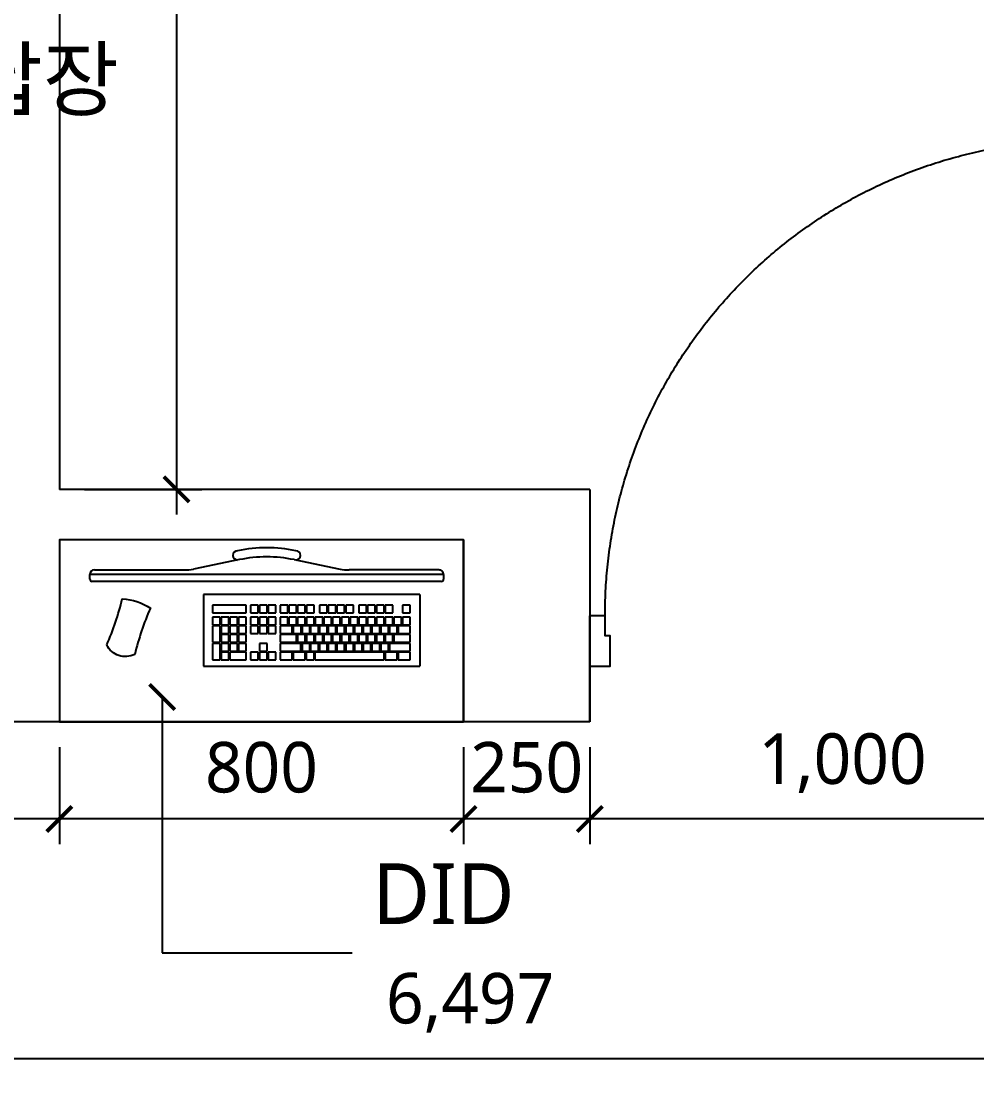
# Model space of a CAD drawing. Header units: metres. Extents: x 11578468 to 47831421, y -58341524 to -14256839.
# Drawn here: x 23880491 to 23882381, y -29064432 to -29062306 of the extents above; entities that cross this region are included whole.
import ezdxf

# ---------------------------------------------------------------- set-up
doc = ezdxf.new("R2010")
doc.units = ezdxf.units.M
doc.header["$LTSCALE"] = 50
doc.header["$MEASUREMENT"] = 0
doc.linetypes.add('CENTER2', pattern=[28.575, 19.05, -3.175, 3.175, -3.175])
doc.layers.get('0').update_dxf_attribs({"linetype": 'CONTINUOUS'})
doc.layers.get('DEFPOINTS').update_dxf_attribs({"linetype": 'CONTINUOUS'})
for name, color, linetype in [('TEX', 7, 'CONTINUOUS'), ('wall', 3, 'CONTINUOUS'), ('WIN', 4, 'CONTINUOUS'), ('家具', 251, 'CONTINUOUS'), ('가구', 6, 'CONTINUOUS')]:
    doc.layers.add(name, color=color, linetype=linetype)
doc.layers.add('wall2', color=3, linetype='CONTINUOUS', lineweight=25)
doc.styles.add('HY 울릉도 L', font='malgun.ttf')
doc.styles.add('JT1', font='malgun.ttf')
doc.dimstyles.new('사본 50', dxfattribs={"dimscale": 50, "dimtxt": 2, "dimasz": 1, "dimexe": 1, "dimexo": 1, "dimgap": 1, "dimtad": 1, "dimdec": 0, "dimrnd": 0.05, "dimdsep": 46, "dimlunit": 6, "dimtxsty": 'HY 울릉도 L', "dimblk": 'ARCHTICK', "dimcen": 2.5, "dimdle": 1, "dimclrd": 133, "dimclre": 133, "dimclrt": 30, "dimadec": 0, "dimazin": 0, "dimtfac": 1, "dimtdec": 0, "dimtix": 1, "dimtmove": 2, "dimatfit": 3, "dimldrblk": 'ARCHTICK', "dimfxl": 1, "dimlwd": -1, "dimlwe": -1, "dimarcsym": 0})

# ---------------------------------------------------------------- blocks, each defined once
blk = doc.blocks.new('374982739')
for p, q in [((23848107.6, -29101178.4), (23848107.6, -29101356.3)), ((23848116.6, -29101169.4), (23848116.6, -29101169.4)), ((23848116.6, -29101169.4), (23848125.6, -29101169.4)), ((23848130.1, -29101173.9), (23848130.1, -29101864.9)), ((23848156.4, -29101216.2), (23848298.1, -29101216.2)), ((23848156.4, -29101216.2), (23848156.4, -29101644.8)), ((23848298.1, -29101644.8), (23848298.1, -29101216.2)), ((23848177.1, -29101235.2), (23848177.1, -29101250.4)), ((23848192.2, -29101235.2), (23848177.1, -29101235.2)), ((23848192.2, -29101250.4), (23848192.2, -29101235.2)), ((23848200.9, -29101235.2), (23848200.9, -29101250.4)), ((23848216, -29101235.2), (23848200.9, -29101235.2)), ((23848216, -29101250.4), (23848216, -29101235.2)), ((23848218.2, -29101235.2), (23848218.2, -29101259)), ((23848233.3, -29101235.2), (23848218.2, -29101235.2)), ((23848233.3, -29101259), (23848233.3, -29101235.2)), ((23848235.5, -29101235.2), (23848235.5, -29101267.7)), ((23848250.7, -29101235.2), (23848235.5, -29101235.2)), ((23848250.7, -29101267.7), (23848250.7, -29101235.2)), ((23848252.8, -29101235.2), (23848252.8, -29101276.4)), ((23848268, -29101235.2), (23848252.8, -29101235.2)), ((23848268, -29101276.4), (23848268, -29101235.2)), ((23848270.1, -29101235.2), (23848270.1, -29101259)), ((23848285.3, -29101235.2), (23848270.1, -29101235.2)), ((23848285.3, -29101259), (23848285.3, -29101235.2)), ((23848177.1, -29101250.4), (23848192.2, -29101250.4)), ((23848200.9, -29101250.4), (23848216, -29101250.4)), ((23848216, -29101252.6), (23848200.9, -29101252.6)), ((23848200.9, -29101252.6), (23848200.9, -29101267.7)), ((23848216, -29101267.7), (23848216, -29101252.6)), ((23848218.2, -29101259), (23848233.3, -29101259)), ((23848218.2, -29101261.2), (23848218.2, -29101276.4)), ((23848233.3, -29101261.2), (23848218.2, -29101261.2)), ((23848233.3, -29101276.4), (23848233.3, -29101261.2)), ((23848270.1, -29101259), (23848285.3, -29101259)), ((23848270.1, -29101261.2), (23848270.1, -29101285)), ((23848285.3, -29101261.2), (23848270.1, -29101261.2)), ((23848285.3, -29101285), (23848285.3, -29101261.2)), ((23848177.1, -29101269.9), (23848177.1, -29101285)), ((23848192.2, -29101269.9), (23848177.1, -29101269.9)), ((23848177.1, -29101285), (23848192.2, -29101285)), ((23848177.1, -29101287.2), (23848177.1, -29101302.3)), ((23848192.2, -29101287.2), (23848177.1, -29101287.2)), ((23848192.2, -29101285), (23848192.2, -29101269.9)), ((23848192.2, -29101302.3), (23848192.2, -29101287.2)), ((23848200.9, -29101267.7), (23848216, -29101267.7)), ((23848216, -29101269.9), (23848200.9, -29101269.9)), ((23848200.9, -29101269.9), (23848200.9, -29101285)), ((23848200.9, -29101285), (23848216, -29101285)), ((23848200.9, -29101287.2), (23848200.9, -29101302.3)), ((23848216, -29101287.2), (23848200.9, -29101287.2)), ((23848216, -29101285), (23848216, -29101269.9)), ((23848216, -29101302.3), (23848216, -29101287.2)), ((23848218.2, -29101276.4), (23848233.3, -29101276.4)), ((23848218.2, -29101278.5), (23848218.2, -29101293.7)), ((23848233.3, -29101278.5), (23848218.2, -29101278.5)), ((23848233.3, -29101293.7), (23848233.3, -29101278.5)), ((23848235.5, -29101267.7), (23848250.7, -29101267.7)), ((23848235.5, -29101269.9), (23848235.5, -29101285)), ((23848250.7, -29101269.9), (23848235.5, -29101269.9)), ((23848235.5, -29101285), (23848250.7, -29101285)), ((23848235.5, -29101287.2), (23848235.5, -29101302.3)), ((23848250.7, -29101287.2), (23848235.5, -29101287.2)), ((23848250.7, -29101285), (23848250.7, -29101269.9)), ((23848250.7, -29101302.3), (23848250.7, -29101287.2)), ((23848252.8, -29101276.4), (23848268, -29101276.4)), ((23848252.8, -29101278.5), (23848252.8, -29101293.7)), ((23848268, -29101278.5), (23848252.8, -29101278.5)), ((23848268, -29101293.7), (23848268, -29101278.5)), ((23848270.1, -29101285), (23848285.3, -29101285)), ((23848270.1, -29101287.2), (23848270.1, -29101423.5)), ((23848285.3, -29101287.2), (23848270.1, -29101287.2)), ((23848285.3, -29101423.5), (23848285.3, -29101287.2)), ((23848177.1, -29101302.3), (23848192.2, -29101302.3)), ((23848177.1, -29101304.5), (23848177.1, -29101319.6)), ((23848192.2, -29101304.5), (23848177.1, -29101304.5)), ((23848192.2, -29101319.6), (23848192.2, -29101304.5)), ((23848200.9, -29101302.3), (23848216, -29101302.3)), ((23848216, -29101304.5), (23848200.9, -29101304.5)), ((23848200.9, -29101304.5), (23848200.9, -29101319.6)), ((23848216, -29101319.6), (23848216, -29101304.5)), ((23848218.2, -29101293.7), (23848233.3, -29101293.7)), ((23848218.2, -29101295.8), (23848218.2, -29101311)), ((23848233.3, -29101295.8), (23848218.2, -29101295.8)), ((23848233.3, -29101311), (23848233.3, -29101295.8)), ((23848235.5, -29101302.3), (23848250.7, -29101302.3)), ((23848250.7, -29101304.5), (23848235.5, -29101304.5)), ((23848235.5, -29101304.5), (23848235.5, -29101319.6)), ((23848250.7, -29101319.6), (23848250.7, -29101304.5)), ((23848252.8, -29101293.7), (23848268, -29101293.7)), ((23848252.8, -29101295.8), (23848252.8, -29101311)), ((23848268, -29101295.8), (23848252.8, -29101295.8)), ((23848268, -29101311), (23848268, -29101295.8)), ((23848177.1, -29101319.6), (23848192.2, -29101319.6)), ((23848177.1, -29101321.8), (23848177.1, -29101337)), ((23848192.2, -29101321.8), (23848177.1, -29101321.8)), ((23848192.2, -29101337), (23848192.2, -29101321.8)), ((23848200.9, -29101319.6), (23848216, -29101319.6)), ((23848216, -29101321.8), (23848200.9, -29101321.8)), ((23848200.9, -29101321.8), (23848200.9, -29101337)), ((23848216, -29101337), (23848216, -29101321.8)), ((23848218.2, -29101311), (23848233.3, -29101311)), ((23848218.2, -29101313.2), (23848218.2, -29101328.3)), ((23848233.3, -29101313.2), (23848218.2, -29101313.2)), ((23848218.2, -29101328.3), (23848233.3, -29101328.3)), ((23848218.2, -29101330.5), (23848218.2, -29101345.6)), ((23848233.3, -29101330.5), (23848218.2, -29101330.5)), ((23848233.3, -29101328.3), (23848233.3, -29101313.2)), ((23848233.3, -29101345.6), (23848233.3, -29101330.5)), ((23848235.5, -29101319.6), (23848250.7, -29101319.6)), ((23848250.7, -29101321.8), (23848235.5, -29101321.8)), ((23848235.5, -29101321.8), (23848235.5, -29101337)), ((23848250.7, -29101337), (23848250.7, -29101321.8)), ((23848252.8, -29101311), (23848268, -29101311)), ((23848252.8, -29101313.2), (23848252.8, -29101328.3)), ((23848268, -29101313.2), (23848252.8, -29101313.2)), ((23848252.8, -29101328.3), (23848268, -29101328.3)), ((23848252.8, -29101330.5), (23848252.8, -29101345.6)), ((23848268, -29101330.5), (23848252.8, -29101330.5)), ((23848268, -29101328.3), (23848268, -29101313.2)), ((23848268, -29101345.6), (23848268, -29101330.5)), ((23848177.1, -29101337), (23848192.2, -29101337)), ((23848177.1, -29101347.8), (23848177.1, -29101362.9)), ((23848192.2, -29101347.8), (23848177.1, -29101347.8)), ((23848192.2, -29101362.9), (23848192.2, -29101347.8)), ((23848200.9, -29101337), (23848216, -29101337)), ((23848200.9, -29101339.1), (23848200.9, -29101354.3)), ((23848216, -29101339.1), (23848200.9, -29101339.1)), ((23848216, -29101354.3), (23848216, -29101339.1)), ((23848218.2, -29101345.6), (23848233.3, -29101345.6)), ((23848233.3, -29101347.8), (23848218.2, -29101347.8)), ((23848218.2, -29101347.8), (23848218.2, -29101362.9)), ((23848233.3, -29101362.9), (23848233.3, -29101347.8)), ((23848235.5, -29101337), (23848250.7, -29101337)), ((23848235.5, -29101339.1), (23848235.5, -29101354.3)), ((23848250.7, -29101339.1), (23848235.5, -29101339.1)), ((23848250.7, -29101354.3), (23848250.7, -29101339.1)), ((23848252.8, -29101345.6), (23848268, -29101345.6)), ((23848252.8, -29101347.8), (23848252.8, -29101362.9)), ((23848268, -29101347.8), (23848252.8, -29101347.8)), ((23848268, -29101362.9), (23848268, -29101347.8)), ((23848177.1, -29101362.9), (23848192.2, -29101362.9)), ((23848177.1, -29101365.1), (23848177.1, -29101380.3)), ((23848192.2, -29101365.1), (23848177.1, -29101365.1)), ((23848192.2, -29101380.3), (23848192.2, -29101365.1)), ((23848200.9, -29101354.3), (23848216, -29101354.3)), ((23848200.9, -29101356.4), (23848200.9, -29101371.6)), ((23848216, -29101356.4), (23848200.9, -29101356.4)), ((23848200.9, -29101371.6), (23848216, -29101371.6)), ((23848216, -29101371.6), (23848216, -29101356.4)), ((23848218.2, -29101362.9), (23848233.3, -29101362.9)), ((23848218.2, -29101365.1), (23848218.2, -29101380.3)), ((23848233.3, -29101365.1), (23848218.2, -29101365.1)), ((23848233.3, -29101380.3), (23848233.3, -29101365.1)), ((23848235.5, -29101354.3), (23848250.7, -29101354.3)), ((23848235.5, -29101356.4), (23848235.5, -29101371.6)), ((23848250.7, -29101356.4), (23848235.5, -29101356.4)), ((23848235.5, -29101371.6), (23848250.7, -29101371.6)), ((23848250.7, -29101371.6), (23848250.7, -29101356.4)), ((23848252.8, -29101362.9), (23848268, -29101362.9)), ((23848252.8, -29101365.1), (23848252.8, -29101380.3)), ((23848268, -29101365.1), (23848252.8, -29101365.1)), ((23848268, -29101380.3), (23848268, -29101365.1)), ((23848087.2, -29101465.3), (23848105.8, -29101374.3)), ((23848177.1, -29101380.3), (23848192.2, -29101380.3)), ((23848192.2, -29101382.4), (23848177.1, -29101382.4)), ((23848177.1, -29101382.4), (23848177.1, -29101397.6)), ((23848192.2, -29101397.6), (23848192.2, -29101382.4)), ((23848200.9, -29101373.8), (23848200.9, -29101388.9)), ((23848216, -29101373.8), (23848200.9, -29101373.8)), ((23848200.9, -29101388.9), (23848216, -29101388.9)), ((23848200.9, -29101391.1), (23848200.9, -29101406.2)), ((23848216, -29101391.1), (23848200.9, -29101391.1)), ((23848216, -29101388.9), (23848216, -29101373.8)), ((23848216, -29101406.2), (23848216, -29101391.1)), ((23848218.2, -29101380.3), (23848233.3, -29101380.3)), ((23848233.3, -29101382.4), (23848218.2, -29101382.4)), ((23848218.2, -29101382.4), (23848218.2, -29101397.6)), ((23848233.3, -29101397.6), (23848233.3, -29101382.4)), ((23848235.5, -29101373.8), (23848235.5, -29101388.9)), ((23848250.7, -29101373.8), (23848235.5, -29101373.8)), ((23848235.5, -29101388.9), (23848250.7, -29101388.9)), ((23848250.7, -29101391.1), (23848235.5, -29101391.1)), ((23848235.5, -29101391.1), (23848235.5, -29101406.2)), ((23848250.7, -29101388.9), (23848250.7, -29101373.8)), ((23848250.7, -29101406.2), (23848250.7, -29101391.1)), ((23848252.8, -29101380.3), (23848268, -29101380.3)), ((23848252.8, -29101382.4), (23848252.8, -29101397.6)), ((23848268, -29101382.4), (23848252.8, -29101382.4)), ((23848268, -29101397.6), (23848268, -29101382.4)), ((23848177.1, -29101397.6), (23848192.2, -29101397.6)), ((23848177.1, -29101399.7), (23848177.1, -29101414.9)), ((23848192.2, -29101399.7), (23848177.1, -29101399.7)), ((23848177.1, -29101414.9), (23848192.2, -29101414.9)), ((23848192.2, -29101414.9), (23848192.2, -29101399.7)), ((23848200.9, -29101406.2), (23848216, -29101406.2)), ((23848216, -29101408.4), (23848200.9, -29101408.4)), ((23848200.9, -29101408.4), (23848200.9, -29101423.5)), ((23848216, -29101423.5), (23848216, -29101408.4)), ((23848218.2, -29101397.6), (23848233.3, -29101397.6)), ((23848218.2, -29101399.7), (23848218.2, -29101414.9)), ((23848233.3, -29101399.7), (23848218.2, -29101399.7)), ((23848218.2, -29101414.9), (23848233.3, -29101414.9)), ((23848233.3, -29101414.9), (23848233.3, -29101399.7)), ((23848235.5, -29101406.2), (23848250.7, -29101406.2)), ((23848235.5, -29101408.4), (23848235.5, -29101423.5)), ((23848250.7, -29101408.4), (23848235.5, -29101408.4)), ((23848250.7, -29101423.5), (23848250.7, -29101408.4)), ((23848252.8, -29101397.6), (23848268, -29101397.6)), ((23848268, -29101399.7), (23848252.8, -29101399.7)), ((23848252.8, -29101399.7), (23848252.8, -29101414.9)), ((23848252.8, -29101414.9), (23848268, -29101414.9)), ((23848268, -29101414.9), (23848268, -29101399.7)), ((23848177.1, -29101425.7), (23848177.1, -29101440.9)), ((23848192.2, -29101425.7), (23848177.1, -29101425.7)), ((23848192.2, -29101440.9), (23848192.2, -29101425.7)), ((23848200.9, -29101423.5), (23848216, -29101423.5)), ((23848216, -29101425.7), (23848200.9, -29101425.7)), ((23848200.9, -29101425.7), (23848200.9, -29101440.9)), ((23848216, -29101440.9), (23848216, -29101425.7)), ((23848218.2, -29101417), (23848218.2, -29101432.2)), ((23848233.3, -29101417), (23848218.2, -29101417)), ((23848233.3, -29101432.2), (23848218.2, -29101432.2)), ((23848218.2, -29101434.4), (23848218.2, -29101449.5)), ((23848218.2, -29101434.4), (23848233.3, -29101434.4)), ((23848233.3, -29101432.2), (23848233.3, -29101417)), ((23848233.3, -29101449.5), (23848233.3, -29101434.4)), ((23848235.5, -29101423.5), (23848250.7, -29101423.5)), ((23848250.7, -29101425.7), (23848235.5, -29101425.7)), ((23848235.5, -29101425.7), (23848235.5, -29101440.9)), ((23848250.7, -29101440.9), (23848250.7, -29101425.7)), ((23848252.8, -29101417), (23848252.8, -29101432.2)), ((23848268, -29101417), (23848252.8, -29101417)), ((23848268, -29101432.2), (23848252.8, -29101432.2)), ((23848252.8, -29101434.4), (23848252.8, -29101449.5)), ((23848252.8, -29101434.4), (23848268, -29101434.4)), ((23848268, -29101432.2), (23848268, -29101417)), ((23848268, -29101449.5), (23848268, -29101434.4)), ((23848285.3, -29101423.5), (23848270.1, -29101423.5)), ((23848285.3, -29101425.7), (23848270.1, -29101425.7)), ((23848270.1, -29101425.7), (23848270.1, -29101440.9)), ((23848285.3, -29101440.9), (23848285.3, -29101425.7)), ((23848177.1, -29101440.9), (23848192.2, -29101440.9)), ((23848177.1, -29101443), (23848177.1, -29101458.2)), ((23848192.2, -29101443), (23848177.1, -29101443)), ((23848177.1, -29101458.2), (23848192.2, -29101458.2)), ((23848192.2, -29101458.2), (23848192.2, -29101443)), ((23848200.9, -29101440.9), (23848216, -29101440.9)), ((23848216, -29101443), (23848200.9, -29101443)), ((23848200.9, -29101443), (23848200.9, -29101458.2)), ((23848200.9, -29101458.2), (23848216, -29101458.2)), ((23848216, -29101458.2), (23848216, -29101443)), ((23848218.2, -29101449.5), (23848233.3, -29101449.5)), ((23848218.2, -29101451.7), (23848218.2, -29101466.8)), ((23848218.2, -29101451.7), (23848233.3, -29101451.7)), ((23848233.3, -29101466.8), (23848233.3, -29101451.7)), ((23848235.5, -29101440.9), (23848250.7, -29101440.9)), ((23848235.5, -29101443), (23848235.5, -29101458.2)), ((23848250.7, -29101443), (23848235.5, -29101443)), ((23848235.5, -29101458.2), (23848250.7, -29101458.2)), ((23848250.7, -29101458.2), (23848250.7, -29101443)), ((23848252.8, -29101449.5), (23848268, -29101449.5)), ((23848252.8, -29101451.7), (23848252.8, -29101492.8)), ((23848268, -29101451.7), (23848252.8, -29101451.7)), ((23848268, -29101492.8), (23848268, -29101451.7)), ((23848285.3, -29101440.9), (23848270.1, -29101440.9)), ((23848270.1, -29101443), (23848270.1, -29101466.8)), ((23848285.3, -29101443), (23848270.1, -29101443)), ((23848285.3, -29101466.8), (23848285.3, -29101443)), ((23848177.1, -29101460.3), (23848177.1, -29101475.5)), ((23848192.2, -29101460.3), (23848177.1, -29101460.3)), ((23848177.1, -29101475.5), (23848192.2, -29101475.5)), ((23848177.1, -29101477.6), (23848177.1, -29101492.8)), ((23848192.2, -29101477.6), (23848177.1, -29101477.6)), ((23848192.2, -29101475.5), (23848192.2, -29101460.3)), ((23848192.2, -29101492.8), (23848192.2, -29101477.6)), ((23848216, -29101460.3), (23848200.9, -29101460.3)), ((23848200.9, -29101460.3), (23848200.9, -29101475.5)), ((23848200.9, -29101475.5), (23848216, -29101475.5)), ((23848200.9, -29101477.6), (23848200.9, -29101492.8)), ((23848216, -29101477.6), (23848200.9, -29101477.6)), ((23848216, -29101475.5), (23848216, -29101460.3)), ((23848216, -29101492.8), (23848216, -29101477.6)), ((23848218.2, -29101466.8), (23848233.3, -29101466.8)), ((23848218.2, -29101469), (23848218.2, -29101492.8)), ((23848233.3, -29101469), (23848218.2, -29101469)), ((23848233.3, -29101492.8), (23848233.3, -29101469)), ((23848235.5, -29101460.3), (23848235.5, -29101492.8)), ((23848250.7, -29101460.3), (23848235.5, -29101460.3)), ((23848250.7, -29101492.8), (23848250.7, -29101460.3)), ((23848270.1, -29101466.8), (23848285.3, -29101466.8)), ((23848270.1, -29101469), (23848270.1, -29101492.8)), ((23848285.3, -29101469), (23848270.1, -29101469)), ((23848285.3, -29101492.8), (23848285.3, -29101469)), ((23848177.1, -29101492.8), (23848192.2, -29101492.8)), ((23848200.9, -29101492.8), (23848216, -29101492.8)), ((23848218.2, -29101492.8), (23848233.3, -29101492.8)), ((23848235.5, -29101492.8), (23848250.7, -29101492.8)), ((23848252.8, -29101492.8), (23848268, -29101492.8)), ((23848270.1, -29101492.8), (23848285.3, -29101492.8)), ((23848177.1, -29101501.5), (23848177.1, -29101516.6)), ((23848192.2, -29101501.5), (23848177.1, -29101501.5)), ((23848177.1, -29101516.6), (23848192.2, -29101516.6)), ((23848177.1, -29101518.8), (23848177.1, -29101533.9)), ((23848192.2, -29101518.8), (23848177.1, -29101518.8)), ((23848192.2, -29101516.6), (23848192.2, -29101501.5)), ((23848192.2, -29101533.9), (23848192.2, -29101518.8)), ((23848216, -29101501.5), (23848200.9, -29101501.5)), ((23848200.9, -29101501.5), (23848200.9, -29101516.6)), ((23848200.9, -29101516.6), (23848216, -29101516.6)), ((23848216, -29101518.8), (23848200.9, -29101518.8)), ((23848200.9, -29101518.8), (23848200.9, -29101533.9)), ((23848216, -29101516.6), (23848216, -29101501.5)), ((23848216, -29101533.9), (23848216, -29101518.8)), ((23848218.2, -29101501.5), (23848218.2, -29101516.6)), ((23848233.3, -29101501.5), (23848218.2, -29101501.5)), ((23848218.2, -29101516.6), (23848233.3, -29101516.6)), ((23848218.2, -29101518.8), (23848218.2, -29101533.9)), ((23848233.3, -29101518.8), (23848218.2, -29101518.8)), ((23848233.3, -29101516.6), (23848233.3, -29101501.5)), ((23848233.3, -29101533.9), (23848233.3, -29101518.8)), ((23848252.8, -29101518.8), (23848252.8, -29101533.9)), ((23848268, -29101518.8), (23848252.8, -29101518.8)), ((23848268, -29101533.9), (23848268, -29101518.8)), ((23848270.1, -29101501.5), (23848270.1, -29101516.6)), ((23848285.3, -29101501.5), (23848270.1, -29101501.5)), ((23848270.1, -29101516.6), (23848285.3, -29101516.6)), ((23848285.3, -29101518.8), (23848270.1, -29101518.8)), ((23848270.1, -29101518.8), (23848270.1, -29101533.9)), ((23848285.3, -29101516.6), (23848285.3, -29101501.5)), ((23848285.3, -29101533.9), (23848285.3, -29101518.8)), ((23848177.1, -29101533.9), (23848192.2, -29101533.9)), ((23848177.1, -29101536.1), (23848177.1, -29101551.2)), ((23848192.2, -29101536.1), (23848177.1, -29101536.1)), ((23848192.2, -29101551.2), (23848192.2, -29101536.1)), ((23848200.9, -29101533.9), (23848216, -29101533.9)), ((23848200.9, -29101536.1), (23848200.9, -29101551.2)), ((23848216, -29101536.1), (23848200.9, -29101536.1)), ((23848216, -29101551.2), (23848216, -29101536.1)), ((23848218.2, -29101533.9), (23848233.3, -29101533.9)), ((23848218.2, -29101536.1), (23848218.2, -29101551.2)), ((23848233.3, -29101536.1), (23848218.2, -29101536.1)), ((23848233.3, -29101551.2), (23848233.3, -29101536.1)), ((23848252.8, -29101533.9), (23848268, -29101533.9)), ((23848270.1, -29101533.9), (23848285.3, -29101533.9)), ((23848270.1, -29101536.1), (23848270.1, -29101551.2)), ((23848285.3, -29101536.1), (23848270.1, -29101536.1)), ((23848285.3, -29101551.2), (23848285.3, -29101536.1)), ((23848177.1, -29101551.2), (23848192.2, -29101551.2)), ((23848177.1, -29101559.9), (23848177.1, -29101627)), ((23848192.2, -29101559.9), (23848177.1, -29101559.9)), ((23848192.2, -29101627), (23848192.2, -29101559.9)), ((23848200.9, -29101551.2), (23848216, -29101551.2)), ((23848216, -29101559.9), (23848200.9, -29101559.9)), ((23848200.9, -29101559.9), (23848200.9, -29101575)), ((23848216, -29101575), (23848216, -29101559.9)), ((23848218.2, -29101551.2), (23848233.3, -29101551.2)), ((23848218.2, -29101559.9), (23848218.2, -29101575)), ((23848233.3, -29101559.9), (23848218.2, -29101559.9)), ((23848233.3, -29101575), (23848233.3, -29101559.9)), ((23848235.5, -29101559.9), (23848235.5, -29101575)), ((23848250.7, -29101559.9), (23848235.5, -29101559.9)), ((23848250.7, -29101575), (23848250.7, -29101559.9)), ((23848252.8, -29101559.9), (23848252.8, -29101575)), ((23848268, -29101559.9), (23848252.8, -29101559.9)), ((23848268, -29101575), (23848268, -29101559.9)), ((23848270.1, -29101551.2), (23848285.3, -29101551.2)), ((23848270.1, -29101559.9), (23848270.1, -29101592.4)), ((23848285.3, -29101559.9), (23848270.1, -29101559.9)), ((23848285.3, -29101592.4), (23848285.3, -29101559.9)), ((23848200.9, -29101575), (23848216, -29101575)), ((23848200.9, -29101577.2), (23848200.9, -29101592.4)), ((23848216, -29101577.2), (23848200.9, -29101577.2)), ((23848216, -29101592.4), (23848216, -29101577.2)), ((23848218.2, -29101575), (23848233.3, -29101575)), ((23848218.2, -29101577.2), (23848218.2, -29101592.4)), ((23848233.3, -29101577.2), (23848218.2, -29101577.2)), ((23848233.3, -29101592.4), (23848233.3, -29101577.2)), ((23848235.5, -29101575), (23848250.7, -29101575)), ((23848235.5, -29101577.2), (23848235.5, -29101592.4)), ((23848250.7, -29101577.2), (23848235.5, -29101577.2)), ((23848250.7, -29101592.4), (23848250.7, -29101577.2)), ((23848252.8, -29101575), (23848268, -29101575)), ((23848252.8, -29101577.2), (23848252.8, -29101592.4)), ((23848268, -29101577.2), (23848252.8, -29101577.2)), ((23848268, -29101592.4), (23848268, -29101577.2)), ((23848200.9, -29101592.4), (23848216, -29101592.4)), ((23848216, -29101594.5), (23848200.9, -29101594.5)), ((23848200.9, -29101594.5), (23848200.9, -29101609.7)), ((23848216, -29101609.7), (23848216, -29101594.5)), ((23848218.2, -29101592.4), (23848233.3, -29101592.4)), ((23848218.2, -29101594.5), (23848218.2, -29101609.7)), ((23848233.3, -29101594.5), (23848218.2, -29101594.5)), ((23848233.3, -29101609.7), (23848233.3, -29101594.5)), ((23848235.5, -29101592.4), (23848250.7, -29101592.4)), ((23848250.7, -29101594.5), (23848235.5, -29101594.5)), ((23848235.5, -29101594.5), (23848235.5, -29101609.7)), ((23848250.7, -29101609.7), (23848250.7, -29101594.5)), ((23848252.8, -29101592.4), (23848268, -29101592.4)), ((23848268, -29101594.5), (23848252.8, -29101594.5)), ((23848252.8, -29101594.5), (23848252.8, -29101609.7)), ((23848268, -29101609.7), (23848268, -29101594.5)), ((23848270.1, -29101592.4), (23848285.3, -29101592.4)), ((23848285.3, -29101594.5), (23848270.1, -29101594.5)), ((23848270.1, -29101594.5), (23848270.1, -29101609.7)), ((23848285.3, -29101609.7), (23848285.3, -29101594.5)), ((23848177.1, -29101627), (23848192.2, -29101627)), ((23848200.9, -29101609.7), (23848216, -29101609.7)), ((23848200.9, -29101611.8), (23848200.9, -29101627)), ((23848216, -29101611.8), (23848200.9, -29101611.8)), ((23848200.9, -29101627), (23848216, -29101627)), ((23848216, -29101627), (23848216, -29101611.8)), ((23848218.2, -29101609.7), (23848233.3, -29101609.7)), ((23848218.2, -29101611.8), (23848218.2, -29101627)), ((23848250.7, -29101611.8), (23848218.2, -29101611.8)), ((23848218.2, -29101627), (23848250.7, -29101627)), ((23848235.5, -29101609.7), (23848250.7, -29101609.7)), ((23848250.7, -29101627), (23848250.7, -29101611.8)), ((23848252.8, -29101609.7), (23848268, -29101609.7)), ((23848252.8, -29101611.8), (23848252.8, -29101627)), ((23848285.3, -29101611.8), (23848252.8, -29101611.8)), ((23848252.8, -29101627), (23848285.3, -29101627)), ((23848270.1, -29101609.7), (23848285.3, -29101609.7)), ((23848285.3, -29101627), (23848285.3, -29101611.8)), ((23848156.4, -29101644.8), (23848298.1, -29101644.8))]:
    blk.add_line(p, q)
blk.add_lwpolyline([(23848087.2, -29101573.5), (23848105.8, -29101664.4)])
blk.add_lwpolyline([(23848256, -29101836, 0.043661), (23848164.5, -29101805.2, -0.131652), (23848183.2, -29101749.7, 0.043661), (23848274.7, -29101780.5, -0.414214)], format="xyb", close=True)
for centre, radius, start, end in [((23848116.6, -29101178.4), 9, 90.0015, 180.0015), ((23848125.6, -29101173.9), 4.5, 0.0015, 90.0015), ((23848017.6, -29101356.3), 90, 348.4413, 0.0015), ((23848078.7, -29101461.7), 9.2, 0.0015, 180.0015), ((23848351.7, -29101519.4), 288, 168.4413, 191.5616), ((23848351.7, -29101519.4), 270, 168.4413, 191.5616), ((23848078.7, -29101577.1), 9.2, 180.0015, 0.0015), ((23848017.6, -29101682.5), 90, 0.0015, 11.5616), ((23848125.6, -29101864.9), 4.5, 270.0015, 0.0015)]:
    blk.add_arc(centre, radius, start, end)
at = {"layer": '家具', "color": 251, "true_color": 0x636466}
for p, q in [((23848116.6, -29101169.4), (23848116.6, -29101869.4)), ((23848107.6, -29101860.4), (23848107.6, -29101682.5)), ((23848116.6, -29101869.4), (23848116.6, -29101869.4)), ((23848125.6, -29101869.4), (23848116.6, -29101869.4))]:
    blk.add_line(p, q, dxfattribs=at)
blk.add_arc((23848116.6, -29101860.4), 9, 180.0015, 270.0015, dxfattribs=at)
blk = doc.blocks.new('_ArchTick')
at = {"color": 0, "linetype": 'ByBlock', "const_width": 0.15}
blk.add_lwpolyline([(-0.5, -0.5), (0.5, 0.5)], dxfattribs=at)
blk = doc.blocks.new('*D2774')
at = {"layer": 'DEFPOINTS', "color": 0}
for p in [(23880565.9, -29060332.3), (23880565.9, -29063232.3), (23880797.8, -29063232.3)]:
    blk.add_point(p, dxfattribs=at)
at = {"layer": '가구', "color": 133, "ltscale": 10}
for p, q in [((23880797.8, -29060282.3), (23880797.8, -29063282.3)), ((23880615.9, -29060332.3), (23880847.8, -29060332.3)), ((23880615.9, -29063232.3), (23880847.8, -29063232.3))]:
    blk.add_line(p, q, dxfattribs=at)
at = {"layer": '가구', "color": 133, "xscale": 50, "yscale": 50, "zscale": 50}
for p, rotation in [((23880797.8, -29060332.3), 90), ((23880797.8, -29063232.3), 270)]:
    blk.add_blockref('_ArchTick', p, dxfattribs=dict(at, rotation=rotation))
at = {"layer": '가구', "color": 30, "ltscale": 10, "insert": (23880687.8, -29061782.3), "char_height": 100, "attachment_point": 5, "rotation": 90, "style": 'HY 울릉도 L'}
blk.add_mtext('2,900', dxfattribs=at)
blk = doc.blocks.new('*U632')
at = {"layer": 'WIN', "linetype": 'Continuous', "transparency": 33554687}
for points in [[(30, 1140), (30, 200), (70, 200), (70, 1140)], [(0, 200), (0, 100), (40, 100), (40, 160), (30, 160), (30, 200)], [(1000, 200), (1000, 100), (960, 100), (960, 160), (970, 160), (970, 200)]]:
    blk.add_lwpolyline(points, close=True, dxfattribs=at)
at = {"layer": 'WIN', "linetype": 'CENTER2', "ltscale": 20, "transparency": 33554687}
blk.add_arc((30, 200), 940, 0, 90, dxfattribs=at)
blk = doc.blocks.new('*D2826')
at = {"layer": 'DEFPOINTS', "color": 0}
for p in [(23881615.9, -29063692.3), (23882615.9, -29063692.3), (23881615.9, -29063884.5)]:
    blk.add_point(p, dxfattribs=at)
at = {"layer": 'wall', "color": 133, "ltscale": 10}
for p, q in [((23881615.9, -29063742.3), (23881615.9, -29063934.5)), ((23882615.9, -29063742.3), (23882615.9, -29063934.5)), ((23882665.9, -29063884.5), (23881565.9, -29063884.5))]:
    blk.add_line(p, q, dxfattribs=at)
at = {"layer": 'wall', "color": 133, "xscale": 50, "yscale": 50, "zscale": 50, "rotation": 180}
blk.add_blockref('_ArchTick', (23881615.9, -29063884.5), dxfattribs=at)
at = {"layer": 'wall', "color": 133, "xscale": 50, "yscale": 50, "zscale": 50}
blk.add_blockref('_ArchTick', (23882615.9, -29063884.5), dxfattribs=at)
at = {"layer": 'wall', "color": 30, "ltscale": 10, "insert": (23882115.9, -29063774.2), "char_height": 100, "attachment_point": 5, "style": 'HY 울릉도 L'}
blk.add_mtext('1,000', dxfattribs=at)
blk = doc.blocks.new('*D2827')
at = {"layer": 'DEFPOINTS', "color": 0}
for p in [(23881365.9, -29063692.3), (23881615.9, -29063692.3), (23881365.9, -29063884.5)]:
    blk.add_point(p, dxfattribs=at)
at = {"layer": 'wall', "color": 133, "ltscale": 10}
for p, q in [((23881365.9, -29063742.3), (23881365.9, -29063934.5)), ((23881615.9, -29063742.3), (23881615.9, -29063934.5)), ((23881665.9, -29063884.5), (23881315.9, -29063884.5))]:
    blk.add_line(p, q, dxfattribs=at)
at = {"layer": 'wall', "color": 133, "xscale": 50, "yscale": 50, "zscale": 50}
blk.add_blockref('_ArchTick', (23881365.9, -29063884.5), dxfattribs=at)
at = {"layer": 'wall', "color": 133, "xscale": 50, "yscale": 50, "zscale": 50, "rotation": 180}
blk.add_blockref('_ArchTick', (23881615.9, -29063884.5), dxfattribs=at)
at = {"layer": 'wall', "color": 30, "ltscale": 10, "insert": (23881490.9, -29063782.8), "char_height": 100, "attachment_point": 5, "style": 'HY 울릉도 L'}
blk.add_mtext('250', dxfattribs=at)
blk = doc.blocks.new('*D2828')
at = {"layer": 'DEFPOINTS', "color": 0}
for p in [(23880565.9, -29063692.3), (23881365.9, -29063692.3), (23880565.9, -29063884.5)]:
    blk.add_point(p, dxfattribs=at)
at = {"layer": 'wall', "color": 133, "ltscale": 10}
for p, q in [((23880565.9, -29063742.3), (23880565.9, -29063934.5)), ((23881365.9, -29063742.3), (23881365.9, -29063934.5)), ((23881415.9, -29063884.5), (23880515.9, -29063884.5))]:
    blk.add_line(p, q, dxfattribs=at)
at = {"layer": 'wall', "color": 133, "xscale": 50, "yscale": 50, "zscale": 50, "rotation": 180}
blk.add_blockref('_ArchTick', (23880565.9, -29063884.5), dxfattribs=at)
at = {"layer": 'wall', "color": 133, "xscale": 50, "yscale": 50, "zscale": 50}
blk.add_blockref('_ArchTick', (23881365.9, -29063884.5), dxfattribs=at)
at = {"layer": 'wall', "color": 30, "ltscale": 10, "insert": (23880965.9, -29063782.8), "char_height": 100, "attachment_point": 5, "style": 'HY 울릉도 L'}
blk.add_mtext('800', dxfattribs=at)
blk = doc.blocks.new('*D2829')
at = {"layer": 'DEFPOINTS', "color": 0}
for p in [(23880054.1, -29063692.3), (23880565.9, -29063692.3), (23880054.1, -29063884.5)]:
    blk.add_point(p, dxfattribs=at)
at = {"layer": 'wall', "color": 133, "ltscale": 10}
for p, q in [((23880054.1, -29063742.3), (23880054.1, -29063934.5)), ((23880565.9, -29063742.3), (23880565.9, -29063934.5)), ((23880615.9, -29063884.5), (23880004.1, -29063884.5))]:
    blk.add_line(p, q, dxfattribs=at)
at = {"layer": 'wall', "color": 133, "xscale": 50, "yscale": 50, "zscale": 50, "rotation": 180}
blk.add_blockref('_ArchTick', (23880054.1, -29063884.5), dxfattribs=at)
at = {"layer": 'wall', "color": 133, "xscale": 50, "yscale": 50, "zscale": 50}
blk.add_blockref('_ArchTick', (23880565.9, -29063884.5), dxfattribs=at)
at = {"layer": 'wall', "color": 30, "ltscale": 10, "insert": (23880310, -29063782.6), "char_height": 100, "attachment_point": 5, "style": 'HY 울릉도 L'}
blk.add_mtext('512', dxfattribs=at)
blk = doc.blocks.new('*D2867')
at = {"layer": 'DEFPOINTS', "color": 0}
for p in [(23884627.7, -29064004.1), (23884627.7, -29064358.2), (23878130.2, -29064431.7)]:
    blk.add_point(p, dxfattribs=at)
at = {"layer": 'wall', "color": 133, "ltscale": 10}
for p, q in [((23884627.7, -29064054.1), (23884627.7, -29064408.2)), ((23878130.2, -29064381.7), (23878130.2, -29064308.2)), ((23878080.2, -29064358.2), (23884677.7, -29064358.2))]:
    blk.add_line(p, q, dxfattribs=at)
at = {"layer": 'wall', "color": 133, "xscale": 50, "yscale": 50, "zscale": 50, "rotation": 180}
blk.add_blockref('_ArchTick', (23878130.2, -29064358.2), dxfattribs=at)
at = {"layer": 'wall', "color": 133, "xscale": 50, "yscale": 50, "zscale": 50}
blk.add_blockref('_ArchTick', (23884627.7, -29064358.2), dxfattribs=at)
at = {"layer": 'wall', "color": 30, "ltscale": 10, "insert": (23881379, -29064248.2), "char_height": 100, "attachment_point": 5, "style": 'HY 울릉도 L'}
blk.add_mtext('6,497', dxfattribs=at)

msp = doc.modelspace()

# ---------------------------------------------------------------- linework, layer by layer
at = {"layer": 'wall', "ltscale": 10}
for p, q in [((23881365.9, -29063332.3), (23880565.9, -29063332.3)), ((23881365.9, -29063332.3), (23881365.9, -29063692.3)), ((23881615.9, -29063692.3), (23881615.9, -29063482.3))]:
    msp.add_line(p, q, dxfattribs=at)
at = {"layer": 'wall2'}
for p, q in [((23880565.9, -29060332.3), (23880565.9, -29063232.3)), ((23881615.9, -29063232.3), (23880565.9, -29063232.3)), ((23881615.9, -29063232.3), (23881615.9, -29063692.3)), ((23881365.9, -29063332.3), (23880565.9, -29063332.3)), ((23881365.9, -29063332.3), (23881365.9, -29063692.3)), ((23881615.9, -29063692.3), (23880054.1, -29063692.3)), ((23880565.9, -29063692.3), (23880054.1, -29063692.3))]:
    msp.add_line(p, q, dxfattribs=at)
at = {"layer": '가구', "ltscale": 10}
msp.add_lwpolyline([(23881365.9, -29063692.3), (23881365.9, -29063332.3), (23880565.9, -29063332.3), (23880565.9, -29063692.3)], close=True, dxfattribs=at)

# ---------------------------------------------------------------- block references
at = {"layer": 'WIN', "linetype": 'Continuous', "xscale": -1}
msp.add_blockref('*U632', (23882615.9, -29063682.3), dxfattribs=at)
at = {"layer": '家具', "color": 251, "true_color": 0x636466, "rotation": 270}
msp.add_blockref('374982739', (52982495.7, -5215284.2), dxfattribs=at)

# ---------------------------------------------------------------- texts
at = {"layer": 'TEX', "style": 'JT1'}
for s, p in [('키큰수납장', (23879930.9, -29062480.8)), ('DID', (23881185.6, -29064092.5))]:
    msp.add_text(s, height=120, dxfattribs=at).set_placement(p)

# ---------------------------------------------------------------- dimensions: what is measured, and where the dimension line sits
at = {"layer": 'wall', "ltscale": 10}
for base, p1, p2, picture, middle in [((23880054.1, -29063884.5), (23880565.9, -29063692.3), (23880054.1, -29063692.3), '*D2829', (23880310, -29063782.6)), ((23880565.9, -29063884.5), (23881365.9, -29063692.3), (23880565.9, -29063692.3), '*D2828', (23880965.9, -29063782.8)), ((23881365.9, -29063884.5), (23881615.9, -29063692.3), (23881365.9, -29063692.3), '*D2827', (23881490.9, -29063782.8)), ((23881615.9, -29063884.5), (23882615.9, -29063692.3), (23881615.9, -29063692.3), '*D2826', (23882115.9, -29063774.2)), ((23884627.696, -29064358.2358), (23878130.2438, -29064431.7123), (23884627.696, -29064004.067), '*D2867', (23881378.9699, -29064248.1814))]:
    dim = msp.add_linear_dim(base=base, p1=p1, p2=p2, dimstyle='사본 50', dxfattribs=at)
    dim.commit()
    dim.dimension.update_dxf_attribs({"geometry": picture, "text_midpoint": middle})
at = {"layer": '가구', "ltscale": 10}
dim = msp.add_linear_dim(base=(23880797.8, -29063232.3), p1=(23880565.9, -29060332.3), p2=(23880565.9, -29063232.3), angle=90, dimstyle='사본 50', dxfattribs=at)
dim.commit()
dim.dimension.update_dxf_attribs({"geometry": '*D2774', "text_midpoint": (23880687.8, -29061782.3)})

# ---------------------------------------------------------------- leaders
msp.add_leader([(23880769.2, -29063643.2), (23880769.2, -29064149.4), (23881145.7, -29064149.4)], dimstyle='사본 50', override={"dimgap": 1, "dimtad": 0}, dxfattribs=at)

doc.saveas('drawing.dxf')
